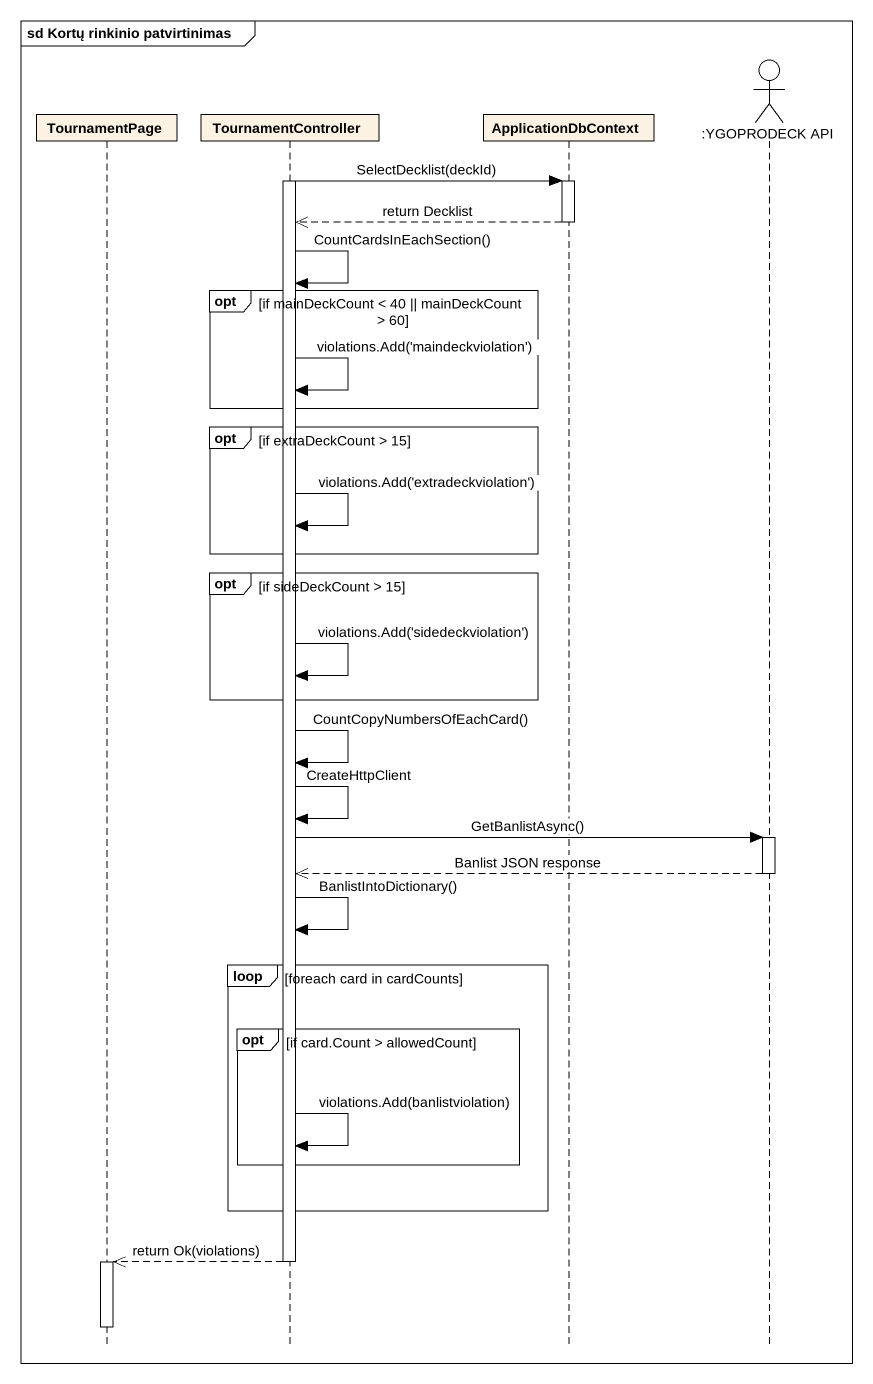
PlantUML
@startuml
mainframe sd Kortų rinkinio patvirtinimas
hide footbox
participant TournamentPage
participant TournamentController
participant ApplicationDbContext
actor ":YGOPRODECK API" as YGOPRODECK_API

activate TournamentController
TournamentController -> ApplicationDbContext : SelectDecklist(deckId)
activate ApplicationDbContext
ApplicationDbContext -->> TournamentController : return Decklist
deactivate ApplicationDbContext
TournamentController -> TournamentController : CountCardsInEachSection()
opt if mainDeckCount < 40 || mainDeckCount > 60
  TournamentController -> TournamentController : violations.Add('maindeckviolation')
end
opt if extraDeckCount > 15
  TournamentController -> TournamentController : violations.Add('extradeckviolation')
end
opt if sideDeckCount > 15
  TournamentController -> TournamentController : violations.Add('sidedeckviolation')
end
TournamentController -> TournamentController : CountCopyNumbersOfEachCard()
TournamentController -> TournamentController : CreateHttpClient
TournamentController -> YGOPRODECK_API : GetBanlistAsync()
activate YGOPRODECK_API
YGOPRODECK_API -->> TournamentController : Banlist JSON response
deactivate YGOPRODECK_API
TournamentController -> TournamentController : BanlistIntoDictionary()
loop foreach card in cardCounts
  opt if card.Count > allowedCount
    TournamentController -> TournamentController : violations.Add(banlistviolation)
  end
end
TournamentController -->> TournamentPage : return Ok(violations)
deactivate TournamentController
activate TournamentPage
deactivate TournamentPage
@enduml
